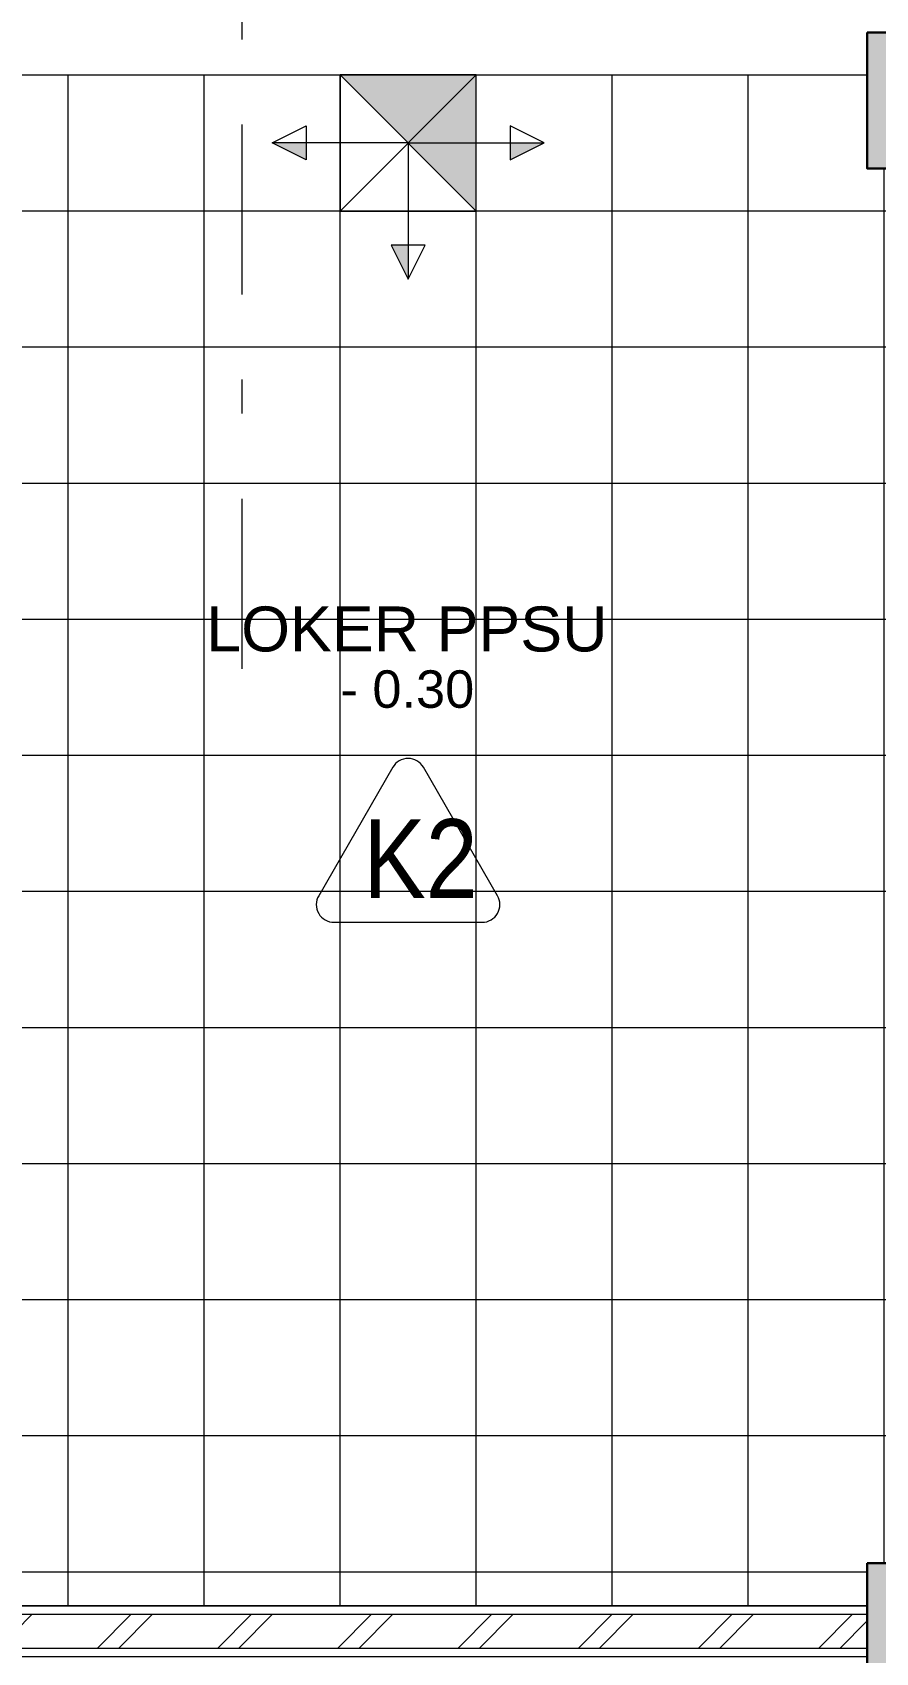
# Model space of a CAD drawing. Header units: millimetres. Extents: x -11 to 1625, y -267 to 195.
# Drawn here: x 1017.765 to 1020.245, y 138.448 to 143.211 of the extents above; entities that cross this region are included whole.
import ezdxf
from ezdxf.enums import TextEntityAlignment as Align

# ---------------------------------------------------------------- set-up
doc = ezdxf.new("R2010")
doc.units = ezdxf.units.MM
doc.linetypes.add('DASHDOT', pattern=[1, 0.5, -0.25, 0, -0.25])
for name, color, linetype, lineweight in [('ars', 11, 'Continuous', 5), ('dinding', 5, 'Continuous', 15), ('keramik', 73, 'Continuous', 5), ('KOLOM', 1, 'Continuous', 30), ('lan', 7, 'Continuous', 15), ('not', 7, 'Continuous', 20), ('sol kol', 8, 'Continuous', 0), ('START POINT', 8, 'Continuous', 9), ('TEXT KETERANGAN', 7, 'Continuous', 9)]:
    doc.layers.add(name, color=color, linetype=linetype, lineweight=lineweight)
doc.styles.add('ISO', font='arial.ttf', dxfattribs={"width": 0.85})
doc.styles.get("Standard").update_dxf_attribs({"font": 'ARIALUNI.TTF'})

# ---------------------------------------------------------------- blocks, each defined once
blk = doc.blocks.new('K1')
at = {"layer": 'KOLOM'}
blk.add_lwpolyline([(0.2, 0.15), (-0.2, 0.15), (-0.2, -0.15), (0.2, -0.15), (0.2, 0.15)], dxfattribs=at)
blk = doc.blocks.new('D1')
at = {"layer": 'ars'}
h = blk.add_hatch(dxfattribs=at)
h.set_pattern_fill('TEMBOK', color=256, scale=0.25)
h.set_pattern_definition([(45, (-0.5, 3e-14), (-0.1767767, 0.1767767), []), (45, (-0.4375, 3e-14), (-0.1767767, 0.1767767), [])])
h.paths.add_polyline_path([(8.85, 9.7), (6.15, 9.7), (6.15, 9.8), (8.85, 9.8)])
at = {"layer": 'sol kol'}
for points in [[(8.85, 14.45), (8.85, 14.05), (9.15, 14.05), (9.15, 14.45)], [(8.85, 9.95), (8.85, 9.55), (9.15, 9.55), (9.15, 9.95)]]:
    blk.add_hatch(color=256, dxfattribs=at).paths.add_polyline_path(points)
at = {"layer": 'ars'}
blk.add_lwpolyline([(8.85, 9.7), (6.15, 9.7), (6.15, 9.8), (8.85, 9.8)], close=True, dxfattribs=at)
at = {"layer": 'dinding'}
blk.add_lwpolyline([(8.85, 9.675), (6.15, 9.675), (6.15, 9.825), (8.85, 9.825)], close=True, dxfattribs=at)
at = {"layer": 'lan'}
blk.add_line((6.15, 14.325), (8.85, 14.325), dxfattribs=at)
at = {"layer": 'KOLOM', "rotation": 90}
for p in [(9, 14.25), (9, 9.75)]:
    blk.add_blockref('K1', p, dxfattribs=at)
blk = doc.blocks.new('STARTGO')
at = {"layer": 'START POINT'}
for points in [[(282.6751, 121.4555), (282.7251, 121.4555), (282.7251, 121.5555)], [(282.4251, 121.2055), (282.4251, 121.1555), (282.3251, 121.1555)], [(283.0251, 121.2055), (283.0251, 121.1555), (283.1251, 121.1555)]]:
    blk.add_hatch(color=256, dxfattribs=at).paths.add_polyline_path(points)
h = blk.add_hatch(color=256, dxfattribs=at)
h.paths.add_polyline_path([(282.9251, 120.9555), (282.7251, 121.1555), (282.5251, 120.9555)])
h.paths.add_polyline_path([(282.9251, 121.3555), (282.7251, 121.1555), (282.9251, 120.9555)])
for p, q in [((282.7251, 121.1555), (282.7251, 121.5555)), ((282.9251, 120.9555), (282.5251, 121.3555)), ((282.5251, 120.9555), (282.9251, 121.3555)), ((282.7251, 121.1555), (282.3251, 121.1555)), ((282.7251, 121.1555), (283.1251, 121.1555))]:
    blk.add_line(p, q, dxfattribs=at)
for points in [[(282.7751, 121.4555), (282.6751, 121.4555), (282.7251, 121.5555), (282.7751, 121.4555)], [(282.4251, 121.1055), (282.4251, 121.2055), (282.3251, 121.1555), (282.4251, 121.1055)], [(283.0251, 121.1055), (283.0251, 121.2055), (283.1251, 121.1555), (283.0251, 121.1055)]]:
    blk.add_lwpolyline(points, dxfattribs=at)
blk.add_lwpolyline([(282.9251, 120.9555), (282.5251, 120.9555), (282.5251, 121.3555), (282.9251, 121.3555)], close=True, dxfattribs=at)
blk = doc.blocks.new('NOTASI RUANG')
at = {"layer": 'not'}
for height, p in [(0.2598, (-0.0112, 0.2998)), (0.1752, (-0.0087, -0.0173))]:
    blk.add_attdef('RUANG', text='', height=height, dxfattribs=at).set_placement(p, align=Align.MIDDLE_CENTER)
blk = doc.blocks.new('KR2')
at = {"layer": 'TEXT KETERANGAN', "color": 2}
blk.add_lwpolyline([(-0.0866, 0.8732), (-0.5041, 0.15, 0.57735), (-0.4175, 0), (0.4175, 0, 0.57735), (0.5041, 0.15), (0.0866, 0.8732, 0.57735)], format="xyb", close=True, dxfattribs=at)
at = {"layer": 'TEXT KETERANGAN', "color": 6, "style": 'ISO', "width": 0.85}
blk.add_text('K2', height=0.44396, dxfattribs=at).set_placement((-0.2521, 0.1368))

msp = doc.modelspace()

# ---------------------------------------------------------------- hatches: boundary and pattern name
at = {"layer": 'keramik'}
h = msp.add_hatch(dxfattribs=at)
h.set_pattern_fill('_USER', color=256, scale=0.4, style=0, double=1, pattern_type=0)
h.set_pattern_definition([(0, (1019.06956, 143.08567), (0, 0.4), []), (90, (1019.06956, 143.08567), (-0.4, 2e-17), [])])
h.paths.add_polyline_path([(1017.519557, 138.585667), (1017.519557, 138.710667), (1017.444557, 138.710667), (1017.444557, 142.810667), (1017.519557, 142.810667), (1017.519557, 143.085667), (1020.219557, 143.085667), (1020.219557, 142.810667), (1020.294557, 142.810667), (1020.294557, 138.710667), (1020.219557, 138.710667), (1020.219557, 138.585667)])

# ---------------------------------------------------------------- linework, layer by layer
msp.add_lwpolyline([(1017.519557, 138.585667), (1017.519557, 138.710667), (1017.444557, 138.710667), (1017.444557, 142.810667), (1017.519557, 142.810667), (1017.519557, 143.085667), (1020.219557, 143.085667), (1020.219557, 142.810667), (1020.294557, 142.810667), (1020.294557, 138.710667), (1020.219557, 138.710667), (1020.219557, 138.585667), (1017.519557, 138.585667)], dxfattribs=at)
at = {"layer": 'not', "linetype": 'DASHDOT'}
msp.add_line((1018.3811924, 141.3399877), (1018.3811924, 145.9912743), dxfattribs=at)

# ---------------------------------------------------------------- block references
at = {"layer": 'keramik', "color": 4}
msp.add_blockref('D1', (1011.369557, 128.760667), dxfattribs=at)
at = {"layer": 'lan', "xscale": -1, "rotation": 180}
msp.add_blockref('STARTGO', (736.1444095, 264.0411727), dxfattribs=at)
at = {"layer": 'not'}
ref = msp.add_blockref('NOTASI RUANG', (1018.8721678, 141.2900142), dxfattribs=dict(at, xscale=0.5572442899154866, yscale=0.5572442899154866, zscale=0.5572442899154866))
ref.add_attrib('RUANG', '- 0.30', dxfattribs={"height": 0.1101454}).set_placement((1018.8673372, 141.2803963), align=Align.MIDDLE_CENTER)
ref.add_attrib('RUANG', 'LOKER PPSU', dxfattribs={"height": 0.13217448}).set_placement((1018.8659417, 141.4570691), align=Align.MIDDLE_CENTER)
at = {"layer": 'TEXT KETERANGAN', "xscale": 0.5216893565576599, "yscale": 0.5216893565576599, "zscale": 0.52168935655764}
msp.add_blockref('KR2', (1018.869557, 140.5948587), dxfattribs=at)

doc.saveas('drawing.dxf')
